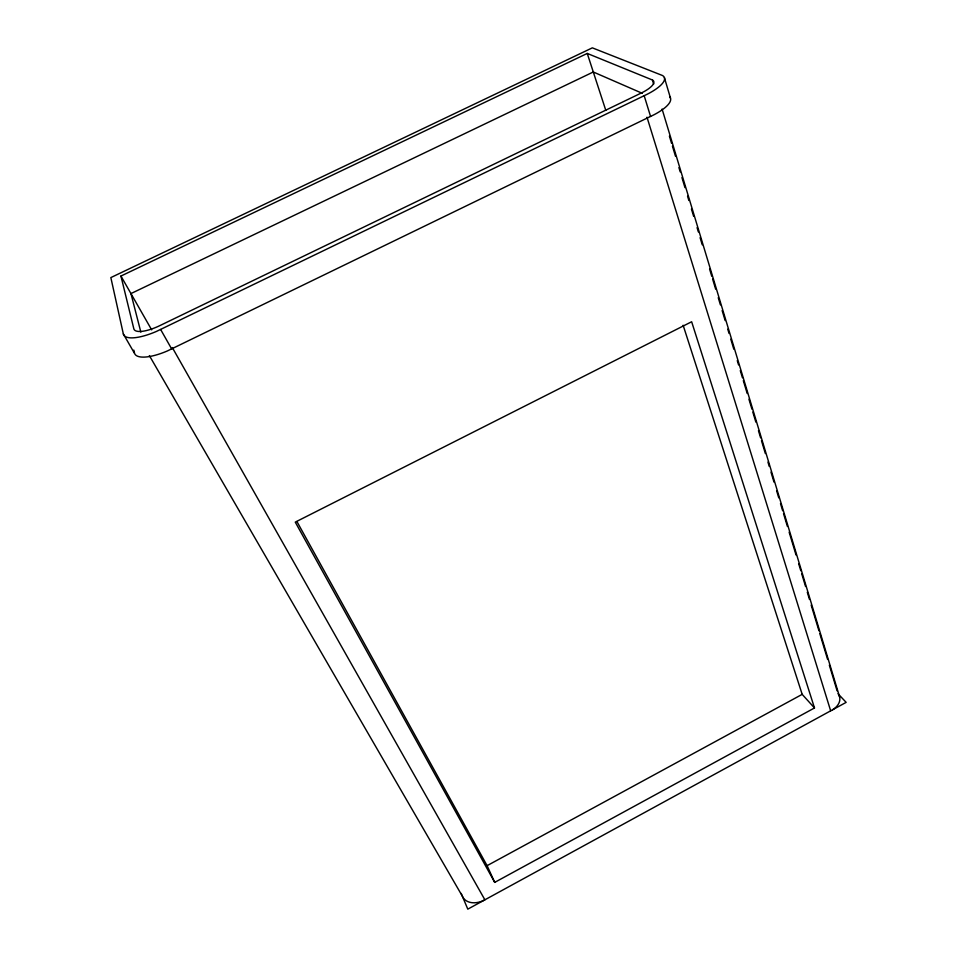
<?xml version="1.0" encoding="UTF-8"?>
<svg xmlns="http://www.w3.org/2000/svg" width="957" height="957" viewBox="0 0 957 957"><rect width="100%" height="100%" fill="white"/><g stroke="black" fill="none" stroke-linecap="round" stroke-linejoin="round"><path stroke-width="1.44" d="M837.985 693.717L846.155 702.366L467.794 909.15L461.178 893.419M494.721 882.378L487.101 865.666L802.181 694.363L814.491 707.965L494.721 882.378L295.27 522.127L691.648 321.755L814.491 707.965M123.345 333.969L123.931 335.297A37.873 12.01 -26.8 0 0 156.422 331.433L647.458 94.121A34.129 10.383 -20.2 0 0 662.352 75.459L592.335 47.85L110.845 277.59L123.345 333.969L135.104 354.389A37.538 12.417 -26.9 0 0 167.499 350.896L653.798 114.864A33.842 10.742 -20.1 0 0 669.721 96.908M652.423 79.993A22.896 6.962 -20.2 0 1 639.731 93.762L159.891 325.595A26.21 8.314 -26.8 0 1 133.824 328.765L120.941 276.047L587.251 53.436L652.423 79.993L653.667 84.072M642.279 93.308L593.292 71.99L130.953 293.584L140.846 332.139M149.364 355.597L462.327 896.135A19.296 13.805 -33.8 0 0 484.888 899.807L172.32 347.57M120.941 276.047L151.673 329.878M160.644 329.495L171.686 348.982M296.933 521.553L487.101 865.666M587.251 53.436L605.793 110.342M683.131 325.26L802.181 694.363M644.181 95.712L650.557 116.431M646.992 117.209L830.664 710.836M669.41 136.145L671.563 143.299M672.436 146.158L675.463 156.158M678.92 167.595L680.212 171.889M681.946 177.607L684.961 187.62M687.557 196.197L688.861 200.48M691.444 209.057L693.61 216.21M697.067 227.646L698.371 231.941M700.093 237.659L702.259 244.801M709.604 269.108L711.769 276.25M712.63 279.109L715.657 289.122M718.252 297.699L720.406 304.852M722.14 310.57L725.167 320.571M727.763 329.148L729.055 333.443M730.789 339.161L733.804 349.173M737.273 360.61L738.565 364.892M740.287 370.61L742.453 377.764M743.314 380.623L747.214 393.494M748.936 399.213L751.963 409.213M752.824 412.072L755.851 422.085M758.446 430.662L760.612 437.816M761.473 440.675L765.361 453.534M767.957 462.111L769.249 466.406M770.983 472.124L774.01 482.125M776.606 490.714L778.759 497.855M780.493 503.573L782.659 510.727M783.52 513.586L787.408 526.446M789.142 532.164L796.057 555.048M798.64 563.625L800.806 570.767M801.667 573.626L805.567 586.497M807.289 592.216L809.455 599.369M811.177 605.087L818.965 630.819M819.826 633.678L827.602 659.409M829.336 665.127L837.112 690.858M662.088 109.05L839.468 696.481M664.385 77.589L670.486 98.128M133.813 350.106L134.482 353.013M838.858 695.057A17.023 11.807 -13.6 0 1 832.59 709.783"/></g></svg>
